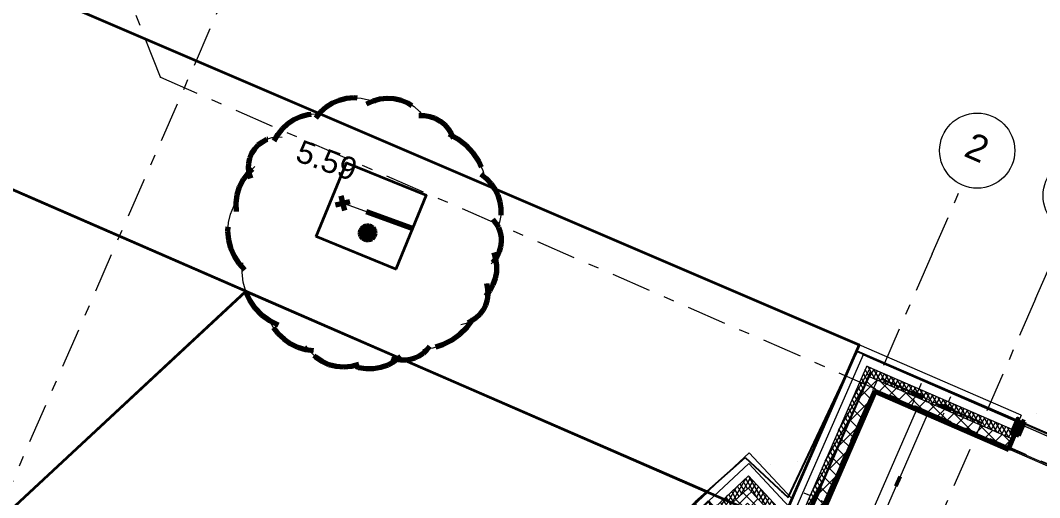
# Model space of a CAD drawing. Header units: millimetres. Extents: x -99530 to 1067232, y -97212 to 137997.
# Drawn here: x 984929 to 998482, y 15794 to 22148 of the extents above; entities that cross this region are included whole.
import ezdxf
from ezdxf.enums import TextEntityAlignment as Align

# ---------------------------------------------------------------- set-up
doc = ezdxf.new("R2010")
doc.units = ezdxf.units.MM
doc.header["$MEASUREMENT"] = 0
doc.linetypes.add('Double Dashed', pattern=[1093.611073, 529.166651, -211.666656, 141.111112, -211.666656])
doc.linetypes.add('Long Dashed', pattern=[1058.333302, 634.99999, -423.333311])
for name, color, linetype in [('A-15-M_Bracing', 7, 'Continuous'), ('A-15-MG_Structural_Grid', 7, 'Continuous'), ('A-20-M_Floor_Slab', 7, 'Continuous'), ('A-25-M_Curtain_Wall', 7, 'Continuous'), ('A-25-M_Wall_Ext', 7, 'Continuous'), ('A-25-M_Wall_Ext_Existing_HUB', 7, 'Continuous'), ('A-25-M_Wall_Int', 7, 'Continuous'), ('ArchiCAD Doors', 7, 'Continuous'), ('New_A-05-M_Gross_Int_Siemens', 7, 'Continuous'), ('New_A-20-M_Hard_Landscape', 7, 'Continuous')]:
    doc.layers.add(name, color=color, linetype=linetype)
for name, color, linetype, lineweight in [('A-15-M_Bracing_Pen_No__20', 7, 'Continuous', 0), ('A-15-M_Bracing_Pen_No__88', 8, 'Continuous', 20), ('A-20-M_Floor_Slab_Pen_No__89', 8, 'Continuous', 20), ('A-25-M_Curtain_Wall_Pen_No__1', 7, 'Continuous', 13), ('A-25-M_Wall_Ext_Existing_HUB_Pen_No__1', 7, 'Continuous', 13), ('A-25-M_Wall_Ext_Pen_No__89', 8, 'Continuous', 20), ('A-25-M_Wall_Int_Pen_No__22', 8, 'Continuous', 50), ('ArchiCAD Doors_Pen_No__1', 7, 'Continuous', 13), ('Demolished_G-10-P_Topo_Building_Pen_No__177', 1, 'Continuous', 70), ('Demolished_G-10-P_Topo_Fence_Pen_No__177', 1, 'Continuous', 70), ('Demolished_G-10-P_Topo_Tree_Planting_Pen_No__177', 1, 'Continuous', 70), ('G-10-P_Topo_Building_Pen_No__194', 7, 'Continuous', 25), ('G-10-P_Topo_Building_Pen_No__3', 7, 'Continuous', 18), ('G-10-P_Topo_Fence_Pen_No__2', 8, 'Continuous', 15), ('G-10-P_Topo_Misc_Pen_No__1', 7, 'Continuous', 13), ('G-10-P_Topo_Tree_Planting_Pen_No__192', 7, 'Continuous', 13), ('New_ArchiCAD Zone Stamps_Pen_No__6', 7, 'Continuous', 35)]:
    doc.layers.add(name, color=color, linetype=linetype, lineweight=lineweight)
for name, color, linetype, lineweight, true_color in [('A-15-M_Bracing_Pen_No__28', 7, 'Continuous', 50, 0x2a2a2a), ('A-15-M_Bracing_Pen_No__81', 7, 'Continuous', 20, 0x6a6a6a), ('A-15-MG_Structural_Grid_Pen_No__163', 7, 'Continuous', 0, 0x750077), ('A-25-M_Curtain_Wall_Pen_No__144', 7, 'Continuous', 0, 0xc8c8c8), ('A-25-M_Curtain_Wall_Pen_No__165', 7, 'Continuous', 0, 0x006060), ('A-25-M_Curtain_Wall_Pen_No__27', 7, 'Continuous', 50, 0x2a2a2a), ('A-25-M_Wall_Ext_Existing_HUB_Pen_No__107', 7, 'Continuous', 15, 0xa6a6a6), ('A-25-M_Wall_Ext_Existing_HUB_Pen_No__43', 7, 'Continuous', 30, 0x444444), ('A-25-M_Wall_Int_Pen_No__107', 7, 'Continuous', 15, 0xa6a6a6), ('A-25-M_Wall_Int_Pen_No__27', 7, 'Continuous', 50, 0x2a2a2a), ('ArchiCAD Doors_Pen_No__43', 7, 'Continuous', 30, 0x444444), ('G-10-P_Topo_Building_Pen_No__24', 7, 'Continuous', 50, 0x2a2a2a), ('New_A-05-M_Gross_Int_Siemens_Pen_No__74', 7, 'Continuous', 20, 0x606060), ('New_A-20-M_Hard_Landscape_Pen_No__53', 7, 'Continuous', 35, 0x444444)]:
    doc.layers.add(name, color=color, linetype=linetype, lineweight=lineweight, true_color=true_color)
doc.styles.add('GENERATED_STYLE_1', font='')
doc.styles.add('GENERATED_STYLE_3', font='')
doc.styles.add('GENERATED_STYLE_4', font='')
doc.styles.get('GENERATED_STYLE_1').set_extended_font_data('Arial', bold=True)
doc.styles.get('GENERATED_STYLE_3').set_extended_font_data('Arial')
doc.styles.get('GENERATED_STYLE_4').set_extended_font_data('Swis721 BT')
doc.linetypes.add('ISFENCE', pattern='A,0,[4,EC-MA-00-GF-DR-A-00361 Phase 2 Hub Ground Floor GA-S2-P191.Shx,S=0.009524,R=0,X=0,Y=0],-1.2,0', length=1.2)
pattern_1 = [(103.994, (976938, 0), (-1137.956, 451.32), [0, -965.2, 0, -1079.5, 0, -1031.875]), (73.994, (976938, 0), (-1195.13, 1745.31), [0, -520.7, 0, -869.95, 0, -333.375]), (33.994, (976626.5, -716.2), (785.414, 1814.82), [0, -317.5, 0, -1143, 0, -1492.25]), (23.994, (976626.5, -716.2), (250.28, 1972.77), [0, -158.75, 0, -749.3, 0, -857.25])]
pattern_2 = [(60, (976938, 0), (-43.30127, 25), []), (120, (976938, 0), (43.30127, 25), [])]
pattern_3 = [(45, (976938, 0), (-91.9239, 91.9239), []), (135, (976938, 0), (91.9239, 91.9239), [])]
pattern_4 = [(0, (976938, 0), (0, 130), []), (90, (976938, 0), (-130, 0), [])]

# ---------------------------------------------------------------- blocks, each defined once
blk = doc.blocks.new('Mesh_16_3', base_point=(987929, 18542))
at = {"layer": 'New_A-20-M_Hard_Landscape_Pen_No__53', "linetype": 'Continuous', "flags": 128}
blk.add_lwpolyline([(987929, 18542), (972291, 25361), (976420, 19455), (978771, 10012)], close=True, dxfattribs=at)
blk = doc.blocks.new('Siemens Lounge_INB 0201_50_3', base_point=(998963, 10315))
at = {"layer": 'New_A-05-M_Gross_Int_Siemens_Pen_No__74', "linetype": 'Continuous'}
for p, q in [((996323, 17212), (994150, 12228)), ((1005868, 13080), (996323, 17212))]:
    blk.add_line(p, q, dxfattribs=at)
at = {"layer": 'New_ArchiCAD Zone Stamps_Pen_No__6'}
for tag, height, style, p in [('ROOM_NAME', 250, 'GENERATED_STYLE_1', (998165, 11860)), ('zoneNameLine2', 250, 'GENERATED_STYLE_1', (997977, 11428)), ('ROOM_NUMBER', 200, 'GENERATED_STYLE_3', (997788, 11007)), ('measuredAreaCode', 200, 'GENERATED_STYLE_3', (997631, 10647)), ('DUMMY_649', 200, 'GENERATED_STYLE_3', (997939, 10513)), ('DUMMY_650', 200, 'GENERATED_STYLE_3', (998568, 10238)), ('DUMMY_651', 133, 'GENERATED_STYLE_3', (998847, 10132))]:
    blk.add_attdef(tag, text='', height=height, rotation=336.4404, dxfattribs=dict(at, style=style)).set_placement(p, align=Align.TOP_LEFT)
blk = doc.blocks.new('Mesh_19_3', base_point=(925366, -58964))
at = {"layer": 'New_A-20-M_Hard_Landscape_Pen_No__53', "linetype": 'Continuous', "flags": 128}
blk.add_lwpolyline([(925366, -58964), (931672, -58639, -0.034108), (931880, -52905, -0.178607), (941867, -32917), (950868, -24532), (955625, -26583), (959411, -17989), (958701, -17225), (965705, -10707), (965951, -10971), (977340, -373), (976840, -155), (994060, 15869), (987926, 18539), (937679, -28204, 0.179729), (925616, -52209, 0.048754)], format="xyb", close=True, dxfattribs=at)
blk = doc.blocks.new('Mesh_21_3', base_point=(995040, 15441))
at = {"layer": 'New_A-20-M_Hard_Landscape_Pen_No__53', "linetype": 'Continuous', "flags": 128}
for points in [[(995040, 15441), (972291, 25361), (969620, 29182), (996082, 17830)], [(988864, 19271), (989267, 20253), (990326, 19819), (989922, 18837)]]:
    blk.add_lwpolyline(points, close=True, dxfattribs=at)
blk = doc.blocks.new('Slab_5_3', base_point=(977315, -362))
at = {"layer": 'A-20-M_Floor_Slab_Pen_No__89', "linetype": 'Continuous', "flags": 128}
blk.add_lwpolyline([(977315, -362), (984729, 6537), (984644, 6629), (987876, 9637), (992165, 7767), (996287, 17220), (1030611, 2253), (1030905, 2125), (1026693, -7534), (1026399, -7406), (1021328, -19037), (980552, -1256), (980363, -1691)], close=True, dxfattribs=at)
blk = doc.blocks.new('Slab_15_3', base_point=(996295, 17199))
at = {"layer": 'A-25-M_Wall_Ext_Pen_No__89', "linetype": 'Continuous', "flags": 128}
blk.add_lwpolyline([(996295, 17199), (994188, 12367), (994738, 12127), (996845, 16960)], close=True, dxfattribs=at)
blk = doc.blocks.new('Slab_16_3', base_point=(996295, 17199))
at = {"layer": 'A-25-M_Wall_Ext_Pen_No__89', "linetype": 'Continuous', "flags": 128}
blk.add_lwpolyline([(996295, 17199), (996987, 16898), (994880, 12065), (994188, 12367)], close=True, dxfattribs=at)
blk = doc.blocks.new('Curtain Wall_8_3', base_point=(976938, 0))
at = {"layer": 'A-25-M_Curtain_Wall_Pen_No__144', "linetype": 'Continuous'}
blk.add_hatch(color=256, dxfattribs=at).paths.add_polyline_path([(998241, 16823), (998159, 16635), (998205, 16615), (998287, 16803)])
at = {"layer": 'A-25-M_Curtain_Wall_Pen_No__165', "linetype": 'Continuous', "lineweight": 0, "true_color": 0x001818}
blk.add_hatch(color=168, dxfattribs=at).paths.add_polyline_path([(998254, 16758), (999148, 16368), (999158, 16390), (998263, 16780)])
at = {"layer": 'A-25-M_Curtain_Wall_Pen_No__1', "linetype": 'Continuous'}
for p, q in [((998263, 16780), (998254, 16758)), ((998254, 16758), (999148, 16368)), ((999158, 16390), (998263, 16780))]:
    blk.add_line(p, q, dxfattribs=at)
at = {"layer": 'A-25-M_Curtain_Wall_Pen_No__27', "linetype": 'Continuous'}
for p, q in [((998189, 16845), (998107, 16657)), ((998107, 16657), (998189, 16845)), ((998241, 16823), (998159, 16635)), ((998287, 16803), (998241, 16823)), ((998205, 16615), (998287, 16803)), ((998159, 16635), (998205, 16615))]:
    blk.add_line(p, q, dxfattribs=at)
for p in [(998189, 16845), (998107, 16657)]:
    blk.add_point(p, dxfattribs=at)
blk = doc.blocks.new('Wall_141_3', base_point=(998238, 16890))
at = {"layer": 'A-25-M_Wall_Ext_Existing_HUB_Pen_No__107', "linetype": 'Continuous'}
h = blk.add_hatch(dxfattribs=at)
h.set_pattern_fill('613_01__ad_AR_SAND_0003', color=256, style=0, pattern_type=2)
h.set_pattern_definition(pattern_1)
h.paths.add_polyline_path([(996175, 17789), (996082, 17830), (996126, 17699), (996134, 17695)])
h = blk.add_hatch(dxfattribs=at)
h.set_pattern_fill('613_01__ad_AR_SAND_0003', color=256, style=0, pattern_type=2)
h.set_pattern_definition(pattern_1)
h.paths.add_polyline_path([(996134, 17695), (998197, 16796), (998238, 16890), (996175, 17789)])
h = blk.add_hatch(dxfattribs=at)
h.set_pattern_fill('613_01__ad_AR_SAND_0003', color=256, style=0, pattern_type=2)
h.set_pattern_definition(pattern_1)
h.paths.add_polyline_path([(996134, 17695), (996126, 17699), (996130, 17686)])
h = blk.add_hatch(dxfattribs=at)
h.set_pattern_fill('Batt_Insulation_0003', color=256, style=0, pattern_type=2)
h.set_pattern_definition(pattern_2)
h.paths.add_polyline_path([(996181, 17536), (996221, 17417), (996261, 17509), (996184, 17543)])
h = blk.add_hatch(dxfattribs=at)
h.set_pattern_fill('Batt_Insulation_0003', color=256, style=0, pattern_type=2)
h.set_pattern_definition(pattern_2)
h.paths.add_polyline_path([(996221, 17417), (996227, 17399), (998103, 16581), (998149, 16686), (996261, 17509)])
h = blk.add_hatch(dxfattribs=at)
h.set_pattern_fill('Concrete_Block_0003', color=256, style=0, pattern_type=2)
h.set_pattern_definition(pattern_3)
h.paths.add_polyline_path([(996343, 17348), (996227, 17399), (996287, 17220)])
h = blk.add_hatch(dxfattribs=at)
h.set_pattern_fill('Concrete_Block_0003', color=256, style=0, pattern_type=2)
h.set_pattern_definition(pattern_3)
h.paths.add_polyline_path([(996343, 17348), (996287, 17220), (998047, 16452), (998103, 16581)])
at = {"layer": 'A-25-M_Wall_Ext_Existing_HUB_Pen_No__1', "linetype": 'Continuous'}
for p, q in [((996130, 17686), (996134, 17695)), ((996232, 17653), (996134, 17695)), ((998197, 16796), (996232, 17653)), ((996181, 17536), (996184, 17543)), ((996261, 17509), (996184, 17543)), ((998149, 16686), (996261, 17509)), ((996343, 17348), (996227, 17399)), ((998103, 16581), (996343, 17348))]:
    blk.add_line(p, q, dxfattribs=at)
at = {"layer": 'A-25-M_Wall_Ext_Existing_HUB_Pen_No__1', "linetype": 'Continuous', "flags": 128}
for points in [[(998238, 16890), (996082, 17830)], [(996287, 17220), (998047, 16452)], [(998238, 16890), (998197, 16796)], [(998149, 16686), (998103, 16581)], [(998197, 16796), (998149, 16686)], [(998103, 16581), (998047, 16452)]]:
    blk.add_lwpolyline(points, dxfattribs=at)
blk = doc.blocks.new('Wall_142_3', base_point=(996082, 17830))
at = {"layer": 'A-25-M_Wall_Ext_Existing_HUB_Pen_No__107', "linetype": 'Continuous'}
h = blk.add_hatch(dxfattribs=at)
h.set_pattern_fill('613_01__ad_AR_SAND_0003', color=256, style=0, pattern_type=2)
h.set_pattern_definition(pattern_1)
h.paths.add_polyline_path([(996041, 17736), (996126, 17699), (996082, 17830)])
h = blk.add_hatch(dxfattribs=at)
h.set_pattern_fill('613_01__ad_AR_SAND_0003', color=256, style=0, pattern_type=2)
h.set_pattern_definition(pattern_1)
h.paths.add_polyline_path([(995265, 15701), (996130, 17686), (996126, 17699), (996041, 17736), (995189, 15783)])
h = blk.add_hatch(dxfattribs=at)
h.set_pattern_fill('Batt_Insulation_0003', color=256, style=0, pattern_type=2)
h.set_pattern_definition(pattern_2)
h.paths.add_polyline_path([(996215, 17404), (996221, 17417), (996181, 17536), (996138, 17438)])
h = blk.add_hatch(dxfattribs=at)
h.set_pattern_fill('Batt_Insulation_0003', color=256, style=0, pattern_type=2)
h.set_pattern_definition(pattern_2)
h.paths.add_polyline_path([(995310, 15330), (996215, 17404), (996138, 17438), (995248, 15397)])
h = blk.add_hatch(dxfattribs=at)
h.set_pattern_fill('Concrete_Block_0003', color=256, style=0, pattern_type=2)
h.set_pattern_definition(pattern_3)
h.paths.add_polyline_path([(996287, 17220), (996227, 17399), (996215, 17404), (996159, 17276)])
h = blk.add_hatch(dxfattribs=at)
h.set_pattern_fill('Batt_Insulation_0003', color=256, style=0, pattern_type=2)
h.set_pattern_definition(pattern_2)
h.paths.add_polyline_path([(996227, 17399), (996221, 17417), (996215, 17404)])
h = blk.add_hatch(dxfattribs=at)
h.set_pattern_fill('Concrete_Block_0003', color=256, style=0, pattern_type=2)
h.set_pattern_definition(pattern_3)
h.paths.add_polyline_path([(996159, 17276), (995266, 15229), (995269, 15205), (995364, 15103), (996287, 17220)])
h = blk.add_hatch(dxfattribs=at)
h.set_pattern_fill('613_01__ad_AR_SAND_0003', color=256, style=0, pattern_type=2)
h.set_pattern_definition(pattern_1)
h.paths.add_polyline_path([(995265, 15701), (995189, 15783), (995213, 15606), (995220, 15599)])
h = blk.add_hatch(dxfattribs=at)
h.set_pattern_fill('Batt_Insulation_0003', color=256, style=0, pattern_type=2)
h.set_pattern_definition(pattern_2)
h.paths.add_polyline_path([(995242, 15404), (995244, 15388), (995248, 15397)])
h = blk.add_hatch(dxfattribs=at)
h.set_pattern_fill('Batt_Insulation_0003', color=256, style=0, pattern_type=2)
h.set_pattern_definition(pattern_2)
h.paths.add_polyline_path([(995248, 15397), (995244, 15388), (995266, 15229), (995310, 15330)])
h = blk.add_hatch(dxfattribs=at)
h.set_pattern_fill('Concrete_Block_0003', color=256, style=0, pattern_type=2)
h.set_pattern_definition(pattern_3)
h.paths.add_polyline_path([(995364, 15103), (995269, 15205), (995303, 14963)])
at = {"layer": 'A-25-M_Wall_Ext_Existing_HUB_Pen_No__1', "linetype": 'Continuous'}
for p, q in [((996130, 17686), (996087, 17585)), ((996087, 17585), (995220, 15599)), ((996181, 17536), (996138, 17438)), ((996138, 17438), (995248, 15397)), ((996215, 17404), (996159, 17276)), ((996227, 17399), (996215, 17404)), ((996159, 17276), (995266, 15229)), ((995220, 15599), (995213, 15606)), ((995248, 15397), (995242, 15404))]:
    blk.add_line(p, q, dxfattribs=at)
at = {"layer": 'A-25-M_Wall_Ext_Existing_HUB_Pen_No__1', "linetype": 'Continuous', "flags": 128}
for points in [[(996082, 17830), (996041, 17736)], [(996041, 17736), (995189, 15783)], [(995303, 14963), (996287, 17220)]]:
    blk.add_lwpolyline(points, dxfattribs=at)
blk = doc.blocks.new('Wall_143_3', base_point=(994598, 15721))
at = {"layer": 'A-25-M_Wall_Ext_Existing_HUB_Pen_No__107', "linetype": 'Continuous'}
h = blk.add_hatch(dxfattribs=at)
h.set_pattern_fill('613_01__ad_AR_SAND_0003', color=256, style=0, pattern_type=2)
h.set_pattern_definition(pattern_1)
h.paths.add_polyline_path([(995189, 15783), (994622, 16392), (994617, 16247), (995144, 15681)])
h = blk.add_hatch(dxfattribs=at)
h.set_pattern_fill('Batt_Insulation_0003', color=256, style=0, pattern_type=2)
h.set_pattern_definition(pattern_2)
h.paths.add_polyline_path([(995244, 15388), (995242, 15404), (994611, 16082), (994605, 15919), (995198, 15282)])
h = blk.add_hatch(dxfattribs=at)
h.set_pattern_fill('Concrete_Block_0003', color=256, style=0, pattern_type=2)
h.set_pattern_definition(pattern_3)
h.paths.add_polyline_path([(995260, 15215), (994605, 15919), (994598, 15721), (995199, 15075)])
h = blk.add_hatch(dxfattribs=at)
h.set_pattern_fill('613_01__ad_AR_SAND_0003', color=256, style=0, pattern_type=2)
h.set_pattern_definition(pattern_1)
h.paths.add_polyline_path([(995144, 15681), (995213, 15606), (995189, 15783)])
h = blk.add_hatch(dxfattribs=at)
h.set_pattern_fill('Batt_Insulation_0003', color=256, style=0, pattern_type=2)
h.set_pattern_definition(pattern_2)
h.paths.add_polyline_path([(995198, 15282), (995260, 15215), (995266, 15229), (995244, 15388)])
h = blk.add_hatch(dxfattribs=at)
h.set_pattern_fill('Concrete_Block_0003', color=256, style=0, pattern_type=2)
h.set_pattern_definition(pattern_3)
h.paths.add_polyline_path([(995199, 15075), (995303, 14963), (995269, 15205), (995260, 15215)])
h = blk.add_hatch(dxfattribs=at)
h.set_pattern_fill('Concrete_Block_0003', color=256, style=0, pattern_type=2)
h.set_pattern_definition(pattern_3)
h.paths.add_polyline_path([(995260, 15215), (995269, 15205), (995266, 15229)])
at = {"layer": 'A-25-M_Wall_Ext_Existing_HUB_Pen_No__1', "linetype": 'Continuous'}
for p, q in [((995213, 15606), (994617, 16247)), ((995242, 15404), (994611, 16082)), ((995260, 15215), (994605, 15919)), ((995260, 15215), (995266, 15229))]:
    blk.add_line(p, q, dxfattribs=at)
at = {"layer": 'A-25-M_Wall_Ext_Existing_HUB_Pen_No__1', "linetype": 'Continuous', "flags": 128}
for points in [[(995189, 15783), (994622, 16392)], [(994598, 15721), (995199, 15075)], [(995303, 14963), (995199, 15075)]]:
    blk.add_lwpolyline(points, dxfattribs=at)
blk = doc.blocks.new('Rectangular Door Opening 19_2')
at = {"layer": 'ArchiCAD Doors_Pen_No__1', "linetype": 'Continuous'}
for p, q in [((-6496, 475), (-6483, 475)), ((-6483, 334), (-6483, 475)), ((6483, 334), (6483, 475)), ((6483, 475), (6496, 475)), ((-6496, 0), (-6483, 0)), ((-6483, 0), (-6483, 102)), ((6483, 0), (6483, 102)), ((6483, 0), (6496, 0))]:
    blk.add_line(p, q, dxfattribs=at)
at = {"layer": 'ArchiCAD Doors_Pen_No__43', "linetype": 'Continuous'}
for p, q in [((-6483, 220), (-6483, 334)), ((6483, 220), (6483, 334)), ((-6483, 102), (-6483, 220)), ((6483, 102), (6483, 220))]:
    blk.add_line(p, q, dxfattribs=at)
blk = doc.blocks.new('Wall_144_3', base_point=(994598, 15721))
at = {"layer": 'A-25-M_Wall_Ext_Existing_HUB', "linetype": 'Continuous', "lineweight": 0, "true_color": 0x000000}
h = blk.add_hatch(dxfattribs=at)
h.set_pattern_fill('Rigid_Insulation_0003', color=178, style=0, pattern_type=2)
h.set_pattern_definition(pattern_4)
h.paths.add_polyline_path([(993967, 15642), (994125, 15473), (994235, 15575), (994077, 15745)])
h = blk.add_hatch(dxfattribs=at)
h.set_pattern_fill('Rigid_Insulation_0003', color=178, style=0, pattern_type=2)
h.set_pattern_definition(pattern_4)
h.paths.add_polyline_path([(984476, 6810), (984366, 6707), (984524, 6538), (984634, 6640)])
at = {"layer": 'A-25-M_Wall_Ext_Existing_HUB_Pen_No__107', "linetype": 'Continuous'}
h = blk.add_hatch(dxfattribs=at)
h.set_pattern_fill('613_01__ad_AR_SAND_0003', color=256, style=0, pattern_type=2)
h.set_pattern_definition(pattern_1)
h.paths.add_polyline_path([(994622, 16392), (993897, 15717), (993967, 15642), (994617, 16247)])
h = blk.add_hatch(dxfattribs=at)
h.set_pattern_fill('Batt_Insulation_0003', color=256, style=0, pattern_type=2)
h.set_pattern_definition(pattern_2)
h.paths.add_polyline_path([(994611, 16082), (994157, 15659), (994235, 15575), (994605, 15919)])
h = blk.add_hatch(dxfattribs=at)
h.set_pattern_fill('Concrete_Block_0003', color=256, style=0, pattern_type=2)
h.set_pattern_definition(pattern_3)
h.paths.add_polyline_path([(994125, 15473), (994221, 15370), (994598, 15721), (994605, 15919)])
at = {"layer": 'A-25-M_Wall_Ext_Existing_HUB_Pen_No__1', "linetype": 'Continuous'}
for p, q in [((994617, 16247), (994077, 15745)), ((994611, 16082), (994157, 15659)), ((994605, 15919), (994235, 15575)), ((993897, 15717), (993907, 15726)), ((993897, 15717), (993967, 15642)), ((994125, 15473), (994221, 15370)), ((994221, 15370), (994230, 15379)), ((984396, 6876), (984406, 6885)), ((984406, 6885), (984476, 6810)), ((984634, 6640), (984729, 6537)), ((984719, 6528), (984729, 6537))]:
    blk.add_line(p, q, dxfattribs=at)
at = {"layer": 'A-25-M_Wall_Ext_Existing_HUB_Pen_No__1', "linetype": 'Continuous', "flags": 128}
for points in [[(994622, 16392), (993897, 15717)], [(994221, 15370), (994598, 15721)]]:
    blk.add_lwpolyline(points, dxfattribs=at)
at = {"layer": 'A-25-M_Wall_Ext_Existing_HUB_Pen_No__43', "linetype": 'Continuous'}
for p, q in [((994077, 15745), (993967, 15642)), ((994235, 15575), (994077, 15745)), ((993967, 15642), (994047, 15557)), ((994047, 15557), (994125, 15473)), ((994125, 15473), (994235, 15575)), ((984366, 6707), (984476, 6810)), ((984476, 6810), (984555, 6724)), ((984524, 6538), (984366, 6707)), ((984555, 6724), (984634, 6640)), ((984634, 6640), (984524, 6538))]:
    blk.add_line(p, q, dxfattribs=at)
at = {"layer": 'ArchiCAD Doors', "color": 251, "linetype": 'Continuous', "lineweight": 20, "true_color": 0x606060, "xscale": -0.9999999999999998, "zscale": 1000, "rotation": 222.9404147062101}
blk.add_blockref('Rectangular Door Opening 19_2', (989152, 11301), dxfattribs=at)
blk = doc.blocks.new('Wall_254_3', base_point=(996287, 17219))
at = {"layer": 'A-25-M_Wall_Int_Pen_No__107', "linetype": 'Continuous'}
blk.add_hatch(color=256, dxfattribs=at).paths.add_polyline_path([(996287, 17219), (994120, 12249), (994128, 12230), (996295, 17199)])
at = {"layer": 'A-25-M_Wall_Int_Pen_No__27', "linetype": 'Continuous', "flags": 128}
for points in [[(996287, 17219), (994120, 12249)], [(994128, 12230), (996295, 17199)]]:
    blk.add_lwpolyline(points, dxfattribs=at)
blk = doc.blocks.new('Wall_264_3', base_point=(996287, 17219))
at = {"layer": 'A-25-M_Wall_Int_Pen_No__107', "linetype": 'Continuous'}
blk.add_hatch(color=256, dxfattribs=at).paths.add_polyline_path([(996295, 17199), (998068, 16426), (998061, 16446), (996287, 17219)])
at = {"layer": 'A-25-M_Wall_Int_Pen_No__27', "linetype": 'Continuous', "flags": 128}
for points in [[(998061, 16446), (996287, 17219)], [(996295, 17199), (998068, 16426)]]:
    blk.add_lwpolyline(points, dxfattribs=at)
blk = doc.blocks.new('Wall_265_3', base_point=(998061, 16446))
at = {"layer": 'A-25-M_Wall_Int_Pen_No__107', "linetype": 'Continuous'}
blk.add_hatch(color=256, dxfattribs=at).paths.add_polyline_path([(998068, 16426), (998159, 16635), (998146, 16641), (998061, 16446)])
at = {"layer": 'A-25-M_Wall_Int_Pen_No__27', "linetype": 'Continuous', "flags": 128}
for points in [[(998146, 16641), (998061, 16446)], [(998068, 16426), (998159, 16635)], [(998159, 16635), (998146, 16641)]]:
    blk.add_lwpolyline(points, dxfattribs=at)
blk = doc.blocks.new('Column_15_3', base_point=(996454, 17341))
at = {"layer": 'A-15-M_Bracing_Pen_No__81', "linetype": 'Continuous', "lineweight": 0, "true_color": 0x353535}
blk.add_hatch(color=250, dxfattribs=at).paths.add_polyline_path([(996772, 17197), (996919, 17133), (996923, 17142), (996776, 17207)])
at = {"layer": 'A-15-M_Bracing_Pen_No__20', "linetype": 'Continuous'}
for p, q in [((996769, 17204), (996690, 17238)), ((996880, 17243), (996911, 17316)), ((996816, 17096), (996784, 17023)), ((996926, 17135), (997005, 17101))]:
    blk.add_line(p, q, dxfattribs=at)
blk.add_point((996848, 17170), dxfattribs=at)
at = {"layer": 'A-15-M_Bracing_Pen_No__28', "linetype": 'Continuous'}
for p, q in [((996776, 17207), (996772, 17197)), ((996772, 17197), (996919, 17133)), ((996776, 17207), (996923, 17142)), ((996923, 17142), (996919, 17133))]:
    blk.add_line(p, q, dxfattribs=at)
at = {"layer": 'A-15-M_Bracing_Pen_No__88', "linetype": 'Continuous', "flags": 128}
for points in [[(996382, 17378), (996378, 17369)], [(996378, 17369), (996772, 17197)], [(996382, 17378), (996776, 17207)]]:
    blk.add_lwpolyline(points, dxfattribs=at)
blk = doc.blocks.new('Column_16_3', base_point=(997631, 16823))
at = {"layer": 'A-15-M_Bracing_Pen_No__81', "linetype": 'Continuous', "lineweight": 0, "true_color": 0x353535}
blk.add_hatch(color=250, dxfattribs=at).paths.add_polyline_path([(997314, 16967), (997166, 17031), (997162, 17022), (997310, 16957)])
at = {"layer": 'A-15-M_Bracing_Pen_No__20', "linetype": 'Continuous'}
for p, q in [((997270, 17068), (997302, 17141)), ((997159, 17029), (997080, 17063)), ((997317, 16960), (997395, 16926)), ((997206, 16921), (997174, 16848))]:
    blk.add_line(p, q, dxfattribs=at)
blk.add_point((997238, 16994), dxfattribs=at)
at = {"layer": 'A-15-M_Bracing_Pen_No__28', "linetype": 'Continuous'}
for p, q in [((997166, 17031), (997162, 17022)), ((997162, 17022), (997310, 16957)), ((997166, 17031), (997314, 16967)), ((997314, 16967), (997310, 16957))]:
    blk.add_line(p, q, dxfattribs=at)
at = {"layer": 'A-15-M_Bracing_Pen_No__88', "linetype": 'Continuous', "flags": 128}
for points in [[(997703, 16786), (997310, 16957)], [(997707, 16795), (997314, 16967)], [(997703, 16786), (997707, 16795)]]:
    blk.add_lwpolyline(points, dxfattribs=at)
blk = doc.blocks.new('Column_17_3', base_point=(996176, 17342))
at = {"layer": 'A-15-M_Bracing_Pen_No__81', "linetype": 'Continuous', "lineweight": 0, "true_color": 0x353535}
blk.add_hatch(color=250, dxfattribs=at).paths.add_polyline_path([(995559, 15914), (995549, 15918), (995439, 15665), (995449, 15661)])
at = {"layer": 'A-15-M_Bracing_Pen_No__20', "linetype": 'Continuous'}
for p, q in [((995558, 15924), (995616, 16059)), ((995426, 15821), (995352, 15853)), ((995572, 15757), (995646, 15725)), ((995440, 15655), (995382, 15520))]:
    blk.add_line(p, q, dxfattribs=at)
blk.add_point((995499, 15789), dxfattribs=at)
at = {"layer": 'A-15-M_Bracing_Pen_No__28', "linetype": 'Continuous'}
for p, q in [((995549, 15918), (995439, 15665)), ((995559, 15914), (995449, 15661)), ((995549, 15918), (995559, 15914)), ((995439, 15665), (995449, 15661))]:
    blk.add_line(p, q, dxfattribs=at)
at = {"layer": 'A-15-M_Bracing_Pen_No__88', "linetype": 'Continuous', "flags": 128}
for points in [[(996227, 17470), (995549, 15918)], [(996236, 17466), (995559, 15914)], [(996236, 17466), (996227, 17470)]]:
    blk.add_lwpolyline(points, dxfattribs=at)
blk = doc.blocks.new('Standard grid marker')
at = {"layer": 'A-15-MG_Structural_Grid_Pen_No__163', "linetype": 'Double Dashed'}
for q in [(0, 0), (29726, 0)]:
    blk.add_line((1000, 0), q, dxfattribs=at)
at = {"layer": 'A-15-MG_Structural_Grid_Pen_No__163', "linetype": 'Continuous'}
blk.add_circle((-500, 0), 500, dxfattribs=at)
at = {"layer": 'A-15-MG_Structural_Grid_Pen_No__163', "linetype": 'Double Dashed'}
blk.add_point((1000, 0), dxfattribs=at)
blk.add_point((1000, 0), dxfattribs=at)
at = {"layer": 'A-15-MG_Structural_Grid_Pen_No__163', "style": 'GENERATED_STYLE_4'}
for tag, p in [('AC_MarkerText_1_0', (-500, 41)), ('AC_MarkerText_1_1', (31226, 41))]:
    blk.add_attdef(tag, text='', height=350, rotation=90, dxfattribs=at).set_placement(p, align=Align.MIDDLE_CENTER)
blk = doc.blocks.new('Standard grid marker_2')
at = {"layer": 'A-15-MG_Structural_Grid_Pen_No__163', "linetype": 'Double Dashed'}
for q in [(1000, 909), (86140, 0)]:
    blk.add_line((1909, 0), q, dxfattribs=at)
blk.add_point((1909, 0), dxfattribs=at)
at = {"layer": 'A-15-MG_Structural_Grid_Pen_No__163', "style": 'GENERATED_STYLE_4'}
for tag, p in [('AC_MarkerText_1_0', (-500, 952)), ('AC_MarkerText_1_1', (88549, 952))]:
    blk.add_attdef(tag, text='', height=350, rotation=360, dxfattribs=at).set_placement(p, align=Align.MIDDLE_CENTER)

msp = doc.modelspace()

# ---------------------------------------------------------------- linework, layer by layer
at = {"layer": 'A-25-M_Wall_Int_Pen_No__22', "linetype": 'Long Dashed'}
msp.add_line((994879.6, 12065.5), (996628.1, 16075.4), dxfattribs=at)
at = {"layer": 'Demolished_G-10-P_Topo_Building_Pen_No__177', "linetype": 'Long Dashed', "flags": 128}
for points in [[(988860, 20852.2), (988922.1, 20929.1), (988995.7, 20995), (989079, 21048.3), (989169.8, 21087.4), (989265.6, 21111.5), (989364.1, 21119.9), (989462.7, 21112.3), (989558.7, 21089), (989649.8, 21050.6)], [(989533, 21035.5), (989619.1, 21076.7), (989710.9, 21102.9), (989805.8, 21113.4), (989901.1, 21107.9), (989994.1, 21086.5), (990082.3, 21049.9), (990163.2, 20999.2), (990234.4, 20935.6), (990294, 20861)], [(988306, 20543), (988352.5, 20629.7), (988412.5, 20707.7), (988484.4, 20774.9), (988566.2, 20829.5), (988655.9, 20870.1), (988750.9, 20895.6), (988848.9, 20905.2), (988947.1, 20898.8)], [(990227.1, 20881.2), (990301.4, 20881.3), (990374.6, 20868.8), (990444.7, 20844.2), (990509.6, 20808.1), (990567.5, 20761.7), (990616.8, 20706.1), (990656.1, 20643.1), (990684.2, 20574.3)], [(990624.7, 20637.3), (990743.8, 20570.3), (990851.1, 20485.7), (990944, 20385.5), (991020.3, 20272.1), (991078, 20148.2), (991115.8, 20016.9)], [(987991.7, 20043.3), (987971.7, 20109.7), (987963.4, 20178.5), (987966.8, 20247.7), (987982.1, 20315.3), (988008.6, 20379.3), (988045.7, 20437.9), (988092.3, 20489.3), (988146.9, 20531.9), (988208, 20564.7), (988273.8, 20586.5), (988342.3, 20596.8), (988411.6, 20595.2)], [(987801.7, 19601.3), (987796.4, 19714), (987810.6, 19825.8), (987843.8, 19933.6), (987895.1, 20034), (987962.9, 20124), (988045.2, 20201.1)], [(991050.7, 20098.4), (991123.5, 20043.3), (991186.7, 19977.5), (991238.9, 19902.6), (991278.7, 19820.4), (991305.1, 19733.1), (991317.5, 19642.7), (991315.6, 19551.4), (991299.4, 19461.6), (991269.4, 19375.4)], [(987914.7, 18826.2), (987837.1, 18911.5), (987774.3, 19008.4), (987727.9, 19114), (987699.3, 19225.8), (987689.1, 19340.8), (987697.7, 19455.9), (987724.7, 19568.1), (987769.5, 19674.4), (987831, 19772.1)], [(991211.6, 19499.5), (991252.4, 19447.8), (991284.7, 19390.3), (991307.6, 19328.5), (991320.5, 19263.9), (991323.1, 19198), (991315.5, 19132.5), (991297.6, 19069), (991270.1, 19009.2), (991233.5, 18954.3), (991188.8, 18905.9)], [(991223.7, 19058.1), (991249.1, 18973.2), (991260.7, 18885.5), (991258.4, 18797), (991242.1, 18710), (991212.4, 18626.6), (991169.8, 18549), (991115.5, 18479)], [(988359.7, 18090.7), (988245.2, 18148.7), (988141.9, 18224.9), (988052.6, 18317.2), (987979.9, 18422.9), (987925.7, 18539.3), (987891.6, 18663.1), (987878.5, 18790.8), (987886.7, 18918.9)], [(991126.3, 18644.1), (991142.3, 18572.8), (991145.8, 18499.7), (991136.7, 18427.1), (991115.4, 18357.2), (991082.3, 18291.9), (991038.5, 18233.3), (990985.3, 18183.1), (990924.3, 18142.8), (990857.3, 18113.5), (990786.2, 18096.1)], [(990947.4, 18165.1), (990865.6, 18058.7), (990768.9, 17965.6), (990659.6, 17887.8), (990540, 17826.9), (990412.7, 17784.4), (990280.5, 17761.1)], [(988828, 17746.7), (988721.9, 17762.7), (988619.4, 17794.6), (988523, 17841.7), (988434.8, 17902.9), (988356.9, 17976.7), (988291.1, 18061.5), (988239, 18155.3)], [(989429.4, 17564.4), (989331.7, 17538.4), (989230.8, 17529.6), (989130, 17538.3), (989032.2, 17564.1), (988940.3, 17606.4), (988857, 17663.8), (988784.8, 17734.7), (988725.8, 17817)], [(990367.6, 17807.6), (990329.5, 17757.2), (990284, 17713.3), (990232.2, 17677.1), (990175.3, 17649.5), (990114.8, 17631.2), (990052.1, 17622.6), (989988.9, 17624), (989926.7, 17635.3), (989867, 17656.3)], [(989983.9, 17671.4), (989905.9, 17608.4), (989818.4, 17559.3), (989724.1, 17525.5), (989625.4, 17507.9), (989525.1, 17507), (989426.1, 17522.8), (989331.1, 17554.9)]]:
    msp.add_lwpolyline(points, dxfattribs=at)
for points in [[(989573.9, 19228.7), (989557.8, 19225.4), (989541.3, 19224.8), (989525, 19227.2), (989509.4, 19232.3), (989494.9, 19240.1), (989481.9, 19250.2), (989471, 19262.5), (989462.3, 19276.5), (989456.2, 19291.8), (989452.8, 19307.9), (989452.3, 19324.3), (989454.6, 19340.6), (989459.7, 19356.3), (989467.5, 19370.8), (989477.7, 19383.7), (989489.9, 19394.7), (989503.9, 19403.4), (989519.2, 19409.5), (989533.7, 19412.6), (989548.5, 19413.5), (989563.2, 19412), (989577.5, 19408.3), (989591.1, 19402.3), (989603.6, 19394.3), (989614.6, 19384.5), (989624, 19373), (989631.5, 19360.2), (989636.9, 19346.4), (989640.1, 19332), (989640.9, 19317.2), (989639.5, 19302.4), (989635.7, 19288.1), (989629.8, 19274.5), (989621.8, 19262.1), (989611.9, 19251), (989600.5, 19241.6), (989587.7, 19234.1)], [(989568.4, 19246.8), (989555.5, 19244.1), (989542.3, 19243.7), (989529.3, 19245.6), (989516.8, 19249.7), (989505.2, 19255.9), (989494.8, 19264), (989486.1, 19273.8), (989479.1, 19285), (989474.2, 19297.2), (989471.5, 19310.1), (989471.1, 19323.3), (989473, 19336.3), (989477.1, 19348.8), (989483.3, 19360.4), (989491.4, 19370.8), (989501.3, 19379.6), (989512.4, 19386.5), (989524.7, 19391.4), (989536.2, 19393.9), (989548.1, 19394.6), (989559.9, 19393.5), (989571.3, 19390.5), (989582.2, 19385.7), (989592.2, 19379.3), (989601, 19371.4), (989608.5, 19362.2), (989614.5, 19352), (989618.8, 19341), (989621.5, 19328.1), (989621.9, 19314.9), (989620.1, 19301.9), (989616, 19289.4), (989609.8, 19277.8), (989601.6, 19267.4), (989591.8, 19258.6), (989580.6, 19251.7)], [(989562.9, 19264.9), (989554.2, 19263), (989545.4, 19262.5), (989536.5, 19263.3), (989527.9, 19265.6), (989519.8, 19269.2), (989512.3, 19274), (989505.7, 19279.9), (989500, 19286.8), (989495.5, 19294.4), (989492.3, 19302.7), (989490.4, 19311.4), (989489.9, 19320.3), (989490.8, 19329.1), (989493, 19337.7), (989496.6, 19345.9), (989501.4, 19353.3), (989507.3, 19360), (989514.2, 19365.6), (989521.8, 19370.1), (989530.1, 19373.3), (989539.8, 19375.4), (989549.7, 19375.7), (989559.4, 19374.3), (989568.8, 19371.2), (989577.5, 19366.5), (989585.3, 19360.4), (989591.9, 19353.1), (989597.1, 19344.7), (989600.8, 19335.5), (989602.7, 19326.8), (989603.2, 19317.9), (989602.3, 19309.1), (989600, 19300.5), (989596.5, 19292.4), (989591.7, 19284.9), (989585.8, 19278.2), (989578.9, 19272.6), (989571.2, 19268.1)], [(989557.5, 19283), (989551.7, 19281.7), (989545.8, 19281.3), (989539.9, 19281.9), (989534.1, 19283.4), (989528.7, 19285.8), (989523.7, 19289), (989519.3, 19293), (989515.5, 19297.5), (989512.5, 19302.7), (989510.4, 19308.2), (989509, 19314.6), (989508.8, 19321.2), (989509.8, 19327.7), (989511.8, 19334), (989514.9, 19339.8), (989519, 19344.9), (989523.9, 19349.3), (989529.5, 19352.8), (989535.6, 19355.3), (989541.4, 19356.5), (989547.3, 19356.9), (989553.2, 19356.3), (989558.9, 19354.8), (989564.4, 19352.4), (989569.3, 19349.2), (989573.8, 19345.3), (989577.5, 19340.7), (989580.5, 19335.6), (989582.7, 19330), (989583.9, 19324.3), (989584.3, 19318.3), (989583.7, 19312.4), (989582.2, 19306.7), (989579.8, 19301.3), (989576.6, 19296.3), (989572.7, 19291.9), (989568.1, 19288.1), (989563, 19285.1)], [(989552, 19301), (989549.1, 19300.4), (989546.1, 19300.2), (989543.2, 19300.5), (989540.3, 19301.3), (989537.6, 19302.5), (989535.1, 19304.1), (989532.9, 19306), (989531, 19308.3), (989529.5, 19310.9), (989528.5, 19313.6), (989527.8, 19316.9), (989527.7, 19320.2), (989528.1, 19323.4), (989529.2, 19326.5), (989530.7, 19329.4), (989532.8, 19332), (989535.2, 19334.2), (989538, 19336), (989541.1, 19337.2), (989544.3, 19337.9), (989547.6, 19338), (989550.8, 19337.5), (989554, 19336.5), (989556.9, 19334.9), (989559.4, 19332.9), (989561.6, 19330.4), (989563.4, 19327.6), (989564.6, 19324.6), (989565.3, 19321.4), (989565.4, 19318.1), (989564.9, 19314.8), (989563.9, 19311.7), (989562.3, 19308.8), (989560.3, 19306.2), (989557.8, 19304), (989555, 19302.3)]]:
    msp.add_lwpolyline(points, close=True, dxfattribs=at)
at = {"layer": 'Demolished_G-10-P_Topo_Fence_Pen_No__177', "linetype": 'Long Dashed'}
for p, q in [((989191.9, 19811.6), (989237.6, 19616.9)), ((989117.4, 19691.4), (989312.1, 19737.1)), ((990128.7, 19382.7), (989214.8, 19714.2))]:
    msp.add_line(p, q, dxfattribs=at)
at = {"layer": 'Demolished_G-10-P_Topo_Tree_Planting_Pen_No__177', "linetype": 'Long Dashed'}
msp.add_line((989546.4, 19319.8), (989546.4, 19319.8), dxfattribs=at)
at = {"layer": 'G-10-P_Topo_Building_Pen_No__194', "linetype": 'Continuous'}
for p, q in [((996050.5, 17783.5), (996050.5, 17783.5)), ((995140.2, 15795.4), (996055.5, 17741.7)), ((1031236.8, 2500), (996055.5, 17741.7)), ((997030.2, 17391.2), (997030.3, 17391.2)), ((993901.8, 15736.4), (994566.2, 16326.9)), ((994764.4, 16281.6), (994764.5, 16281.6)), ((995256.2, 16269.3), (995256.2, 16269.3)), ((994902.4, 16234.2), (994902.4, 16234.2)), ((995372.1, 16232), (995372.2, 16232))]:
    msp.add_line(p, q, dxfattribs=at)
at = {"layer": 'G-10-P_Topo_Building_Pen_No__194', "linetype": 'Continuous', "flags": 128}
msp.add_lwpolyline([(994566.2, 16326.9), (995140.2, 15795.4)], dxfattribs=at)
at = {"layer": 'G-10-P_Topo_Building_Pen_No__24', "linetype": 'Continuous', "flags": 128}
for points in [[(989573.9, 19228.7), (989557.8, 19225.4), (989541.3, 19224.8), (989525, 19227.2), (989509.4, 19232.3), (989494.9, 19240.1), (989481.9, 19250.2), (989471, 19262.5), (989462.3, 19276.5), (989456.2, 19291.8), (989452.8, 19307.9), (989452.3, 19324.3), (989454.6, 19340.6), (989459.7, 19356.3), (989467.5, 19370.8), (989477.7, 19383.7), (989489.9, 19394.7), (989503.9, 19403.4), (989519.2, 19409.5), (989533.7, 19412.6), (989548.5, 19413.5), (989563.2, 19412), (989577.5, 19408.3), (989591.1, 19402.3), (989603.6, 19394.3), (989614.6, 19384.5), (989624, 19373), (989631.5, 19360.2), (989636.9, 19346.4), (989640.1, 19332), (989640.9, 19317.2), (989639.5, 19302.4), (989635.7, 19288.1), (989629.8, 19274.5), (989621.8, 19262.1), (989611.9, 19251), (989600.5, 19241.6), (989587.7, 19234.1)], [(989568.4, 19246.8), (989555.5, 19244.1), (989542.3, 19243.7), (989529.3, 19245.6), (989516.8, 19249.7), (989505.2, 19255.9), (989494.8, 19264), (989486.1, 19273.8), (989479.1, 19285), (989474.2, 19297.2), (989471.5, 19310.1), (989471.1, 19323.3), (989473, 19336.3), (989477.1, 19348.8), (989483.3, 19360.4), (989491.4, 19370.8), (989501.3, 19379.6), (989512.4, 19386.5), (989524.7, 19391.4), (989536.2, 19393.9), (989548.1, 19394.6), (989559.9, 19393.5), (989571.3, 19390.5), (989582.2, 19385.7), (989592.2, 19379.3), (989601, 19371.4), (989608.5, 19362.2), (989614.5, 19352), (989618.8, 19341), (989621.5, 19328.1), (989621.9, 19314.9), (989620.1, 19301.9), (989616, 19289.4), (989609.8, 19277.8), (989601.6, 19267.4), (989591.8, 19258.6), (989580.6, 19251.7)], [(989562.9, 19264.9), (989554.2, 19263), (989545.4, 19262.5), (989536.5, 19263.3), (989527.9, 19265.6), (989519.8, 19269.2), (989512.3, 19274), (989505.7, 19279.9), (989500, 19286.8), (989495.5, 19294.4), (989492.3, 19302.7), (989490.4, 19311.4), (989489.9, 19320.3), (989490.8, 19329.1), (989493, 19337.7), (989496.6, 19345.9), (989501.4, 19353.3), (989507.3, 19360), (989514.2, 19365.6), (989521.8, 19370.1), (989530.1, 19373.3), (989539.8, 19375.4), (989549.7, 19375.7), (989559.4, 19374.3), (989568.8, 19371.2), (989577.5, 19366.5), (989585.3, 19360.4), (989591.9, 19353.1), (989597.1, 19344.7), (989600.8, 19335.5), (989602.7, 19326.8), (989603.2, 19317.9), (989602.3, 19309.1), (989600, 19300.5), (989596.5, 19292.4), (989591.7, 19284.9), (989585.8, 19278.2), (989578.9, 19272.6), (989571.2, 19268.1)], [(989557.5, 19283), (989551.7, 19281.7), (989545.8, 19281.3), (989539.9, 19281.9), (989534.1, 19283.4), (989528.7, 19285.8), (989523.7, 19289), (989519.3, 19293), (989515.5, 19297.5), (989512.5, 19302.7), (989510.4, 19308.2), (989509, 19314.6), (989508.8, 19321.2), (989509.8, 19327.7), (989511.8, 19334), (989514.9, 19339.8), (989519, 19344.9), (989523.9, 19349.3), (989529.5, 19352.8), (989535.6, 19355.3), (989541.4, 19356.5), (989547.3, 19356.9), (989553.2, 19356.3), (989558.9, 19354.8), (989564.4, 19352.4), (989569.3, 19349.2), (989573.8, 19345.3), (989577.5, 19340.7), (989580.5, 19335.6), (989582.7, 19330), (989583.9, 19324.3), (989584.3, 19318.3), (989583.7, 19312.4), (989582.2, 19306.7), (989579.8, 19301.3), (989576.6, 19296.3), (989572.7, 19291.9), (989568.1, 19288.1), (989563, 19285.1)], [(989552, 19301), (989549.1, 19300.4), (989546.1, 19300.2), (989543.2, 19300.5), (989540.3, 19301.3), (989537.6, 19302.5), (989535.1, 19304.1), (989532.9, 19306), (989531, 19308.3), (989529.5, 19310.9), (989528.5, 19313.6), (989527.8, 19316.9), (989527.7, 19320.2), (989528.1, 19323.4), (989529.2, 19326.5), (989530.7, 19329.4), (989532.8, 19332), (989535.2, 19334.2), (989538, 19336), (989541.1, 19337.2), (989544.3, 19337.9), (989547.6, 19338), (989550.8, 19337.5), (989554, 19336.5), (989556.9, 19334.9), (989559.4, 19332.9), (989561.6, 19330.4), (989563.4, 19327.6), (989564.6, 19324.6), (989565.3, 19321.4), (989565.4, 19318.1), (989564.9, 19314.8), (989563.9, 19311.7), (989562.3, 19308.8), (989560.3, 19306.2), (989557.8, 19304), (989555, 19302.3)]]:
    msp.add_lwpolyline(points, close=True, dxfattribs=at)
at = {"layer": 'G-10-P_Topo_Building_Pen_No__3', "linetype": 'Continuous', "flags": 128}
for points in [[(988860, 20852.2), (988922.1, 20929.1), (988995.7, 20995), (989079, 21048.3), (989169.8, 21087.4), (989265.6, 21111.5), (989364.1, 21119.9), (989462.7, 21112.3), (989558.7, 21089), (989649.8, 21050.6)], [(989533, 21035.5), (989619.1, 21076.7), (989710.9, 21102.9), (989805.8, 21113.4), (989901.1, 21107.9), (989994.1, 21086.5), (990082.3, 21049.9), (990163.2, 20999.2), (990234.4, 20935.6), (990294, 20861)], [(988306, 20543), (988352.5, 20629.7), (988412.5, 20707.7), (988484.4, 20774.9), (988566.2, 20829.5), (988655.9, 20870.1), (988750.9, 20895.6), (988848.9, 20905.2), (988947.1, 20898.8)], [(990227.1, 20881.2), (990301.4, 20881.3), (990374.6, 20868.8), (990444.7, 20844.2), (990509.6, 20808.1), (990567.5, 20761.7), (990616.8, 20706.1), (990656.1, 20643.1), (990684.2, 20574.3)], [(990624.7, 20637.3), (990743.8, 20570.3), (990851.1, 20485.7), (990944, 20385.5), (991020.3, 20272.1), (991078, 20148.2), (991115.8, 20016.9)], [(987991.7, 20043.3), (987971.7, 20109.7), (987963.4, 20178.5), (987966.8, 20247.7), (987982.1, 20315.3), (988008.6, 20379.3), (988045.7, 20437.9), (988092.3, 20489.3), (988146.9, 20531.9), (988208, 20564.7), (988273.8, 20586.5), (988342.3, 20596.8), (988411.6, 20595.2)], [(987801.7, 19601.3), (987796.4, 19714), (987810.6, 19825.8), (987843.8, 19933.6), (987895.1, 20034), (987962.9, 20124), (988045.2, 20201.1)], [(991050.7, 20098.4), (991123.5, 20043.3), (991186.7, 19977.5), (991238.9, 19902.6), (991278.7, 19820.4), (991305.1, 19733.1), (991317.5, 19642.7), (991315.6, 19551.4), (991299.4, 19461.6), (991269.4, 19375.4)], [(987914.7, 18826.2), (987837.1, 18911.5), (987774.3, 19008.4), (987727.9, 19114), (987699.3, 19225.8), (987689.1, 19340.8), (987697.7, 19455.9), (987724.7, 19568.1), (987769.5, 19674.4), (987831, 19772.1)], [(991211.6, 19499.5), (991252.4, 19447.8), (991284.7, 19390.3), (991307.6, 19328.5), (991320.5, 19263.9), (991323.1, 19198), (991315.5, 19132.5), (991297.6, 19069), (991270.1, 19009.2), (991233.5, 18954.3), (991188.8, 18905.9)], [(991223.7, 19058.1), (991249.1, 18973.2), (991260.7, 18885.5), (991258.4, 18797), (991242.1, 18710), (991212.4, 18626.6), (991169.8, 18549), (991115.5, 18479)], [(988359.7, 18090.7), (988245.2, 18148.7), (988141.9, 18224.9), (988052.6, 18317.2), (987979.9, 18422.9), (987925.7, 18539.3), (987891.6, 18663.1), (987878.5, 18790.8), (987886.7, 18918.9)], [(991126.3, 18644.1), (991142.3, 18572.8), (991145.8, 18499.7), (991136.7, 18427.1), (991115.4, 18357.2), (991082.3, 18291.9), (991038.5, 18233.3), (990985.3, 18183.1), (990924.3, 18142.8), (990857.3, 18113.5), (990786.2, 18096.1)], [(990947.4, 18165.1), (990865.6, 18058.7), (990768.9, 17965.6), (990659.6, 17887.8), (990540, 17826.9), (990412.7, 17784.4), (990280.5, 17761.1)], [(988828, 17746.7), (988721.9, 17762.7), (988619.4, 17794.6), (988523, 17841.7), (988434.8, 17902.9), (988356.9, 17976.7), (988291.1, 18061.5), (988239, 18155.3)], [(989429.4, 17564.4), (989331.7, 17538.4), (989230.8, 17529.6), (989130, 17538.3), (989032.2, 17564.1), (988940.3, 17606.4), (988857, 17663.8), (988784.8, 17734.7), (988725.8, 17817)], [(990367.6, 17807.6), (990329.5, 17757.2), (990284, 17713.3), (990232.2, 17677.1), (990175.3, 17649.5), (990114.8, 17631.2), (990052.1, 17622.6), (989988.9, 17624), (989926.7, 17635.3), (989867, 17656.3)], [(989983.9, 17671.4), (989905.9, 17608.4), (989818.4, 17559.3), (989724.1, 17525.5), (989625.4, 17507.9), (989525.1, 17507), (989426.1, 17522.8), (989331.1, 17554.9)]]:
    msp.add_lwpolyline(points, dxfattribs=at)
at = {"layer": 'G-10-P_Topo_Fence_Pen_No__2', "linetype": 'Continuous'}
for p, q in [((989214.8, 19714.2), (989214.8, 19714.2)), ((990128.7, 19382.7), (990128.7, 19382.7))]:
    msp.add_line(p, q, dxfattribs=at)
at = {"layer": 'G-10-P_Topo_Fence_Pen_No__2', "linetype": 'ISFENCE'}
msp.add_line((990128.7, 19382.7), (989214.8, 19714.2), dxfattribs=at)
at = {"layer": 'G-10-P_Topo_Misc_Pen_No__1', "linetype": 'Continuous'}
msp.add_line((998442.6, 16915.5), (998442.7, 16915.5), dxfattribs=at)
at = {"layer": 'G-10-P_Topo_Tree_Planting_Pen_No__192', "linetype": 'Continuous'}
msp.add_line((989064.4, 17574.7), (989064.5, 17574.7), dxfattribs=at)

# ---------------------------------------------------------------- block references
at = {"layer": 'A-15-M_Bracing', "color": 250, "lineweight": 50, "true_color": 0x2a2a2a}
for name, p in [('Column_17_3', (996176.1, 17342)), ('Column_15_3', (996454, 17341.4)), ('Column_16_3', (997631.3, 16822.6))]:
    msp.add_blockref(name, p, dxfattribs=at)
at = {"layer": 'A-15-MG_Structural_Grid', "color": 8, "linetype": 'Continuous', "lineweight": 15, "zscale": 1000}
for name, p, rotation in [('Standard grid marker', (988286.2, 23952.4), 246.440411583993), ('Standard grid marker_2', (985041.9, 22153.2), 336.440411583993), ('Standard grid marker', (998827.7, 19355.8), 246.440411583993)]:
    msp.add_blockref(name, p, dxfattribs=dict(at, rotation=rotation))
at = {"layer": 'A-15-MG_Structural_Grid', "color": 8, "linetype": 'Continuous', "lineweight": 15}
ref = msp.add_blockref('Standard grid marker', (997452.7, 19955.4), dxfattribs=dict(at, zscale=1000, rotation=246.440411583993))
ref.add_attrib('AC_MarkerText_1', '2', dxfattribs={"layer": 'A-15-MG_Structural_Grid_Pen_No__163', "color": 216, "true_color": 0x750077, "height": 350, "rotation": 336.44041, "style": 'GENERATED_STYLE_4'}).set_placement((997652.5, 20454.9), align=Align.MIDDLE_CENTER)
at = {"layer": 'A-20-M_Floor_Slab', "color": 8, "linetype": 'Continuous', "lineweight": 20}
msp.add_blockref('Slab_5_3', (977314.7, -362.2), dxfattribs=at)
at = {"layer": 'A-25-M_Curtain_Wall', "linetype": 'Continuous', "lineweight": 0}
msp.add_blockref('Curtain Wall_8_3', (976938, 0), dxfattribs=at)
at = {"layer": 'A-25-M_Wall_Ext', "color": 8, "linetype": 'Continuous', "lineweight": 20}
for name in ['Slab_15_3', 'Slab_16_3']:
    msp.add_blockref(name, (996294.6, 17199.4), dxfattribs=at)
at = {"layer": 'A-25-M_Wall_Ext_Existing_HUB', "color": 250, "lineweight": 50, "true_color": 0x2a2a2a}
for name, p in [('Wall_142_3', (996081.5, 17830.3)), ('Wall_141_3', (998237.9, 16890)), ('Wall_144_3', (994598.1, 15721.2)), ('Wall_143_3', (994598.1, 15721.2))]:
    msp.add_blockref(name, p, dxfattribs=at)
at = {"layer": 'A-25-M_Wall_Int', "color": 250, "lineweight": 50, "true_color": 0x2a2a2a}
for name, p in [('Wall_254_3', (996286.8, 17219.2)), ('Wall_264_3', (996286.8, 17219.2)), ('Wall_265_3', (998060.6, 16445.7))]:
    msp.add_blockref(name, p, dxfattribs=at)
at = {"layer": 'New_A-05-M_Gross_Int_Siemens', "linetype": 'Continuous'}
msp.add_blockref('Siemens Lounge_INB 0201_50_3', (998963, 10315.2), dxfattribs=at)
at = {"layer": 'New_A-20-M_Hard_Landscape', "color": 49, "lineweight": 35, "true_color": 0x444444}
for name, p in [('Mesh_21_3', (995039.8, 15441.3)), ('Mesh_16_3', (987928.7, 18542)), ('Mesh_19_3', (925365.6, -58963.6))]:
    msp.add_blockref(name, p, dxfattribs=at)

# ---------------------------------------------------------------- texts
at = {"layer": 'Demolished_G-10-P_Topo_Fence_Pen_No__177', "linetype": 'Continuous', "insert": (988671.7, 20565.2), "char_height": 300, "attachment_point": 1, "rotation": 340.05894, "style": 'GENERATED_STYLE_3'}
msp.add_mtext('\\A1;{\\fArial|b0|i0|c0|p34;5.59}', dxfattribs=at)

doc.saveas('drawing.dxf')
